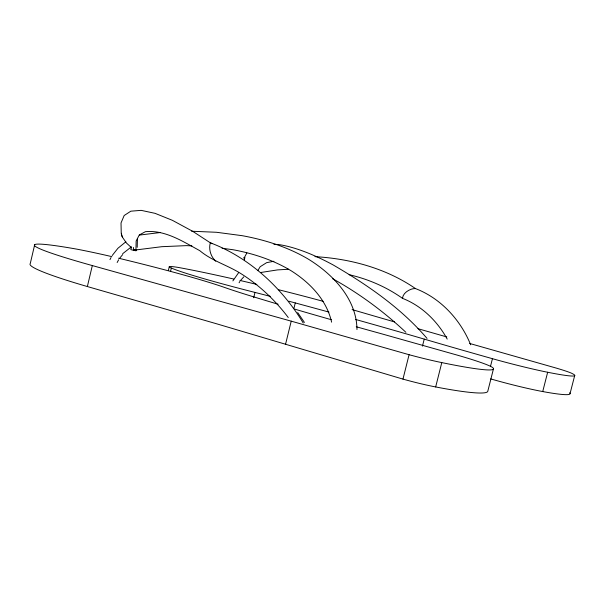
<?xml version="1.0" encoding="UTF-8"?>
<svg xmlns="http://www.w3.org/2000/svg" width="605" height="605" viewBox="0 0 605 605"><rect width="100%" height="100%" fill="white"/><g stroke="black" fill="none" stroke-linecap="round" stroke-linejoin="round"><path stroke-width="0.91" d="M191.868 245.864L186.363 245.63L161.822 246.689L133.372 250.266L133.478 247.475M137.214 247.332L137.448 238.491M447.208 339.08C437.324 321.104 421.761 305.85 402.476 298.333C402.885 293.811 407.12 290.725 411.082 289.281A29.554 15.601 -64.2 0 1 415.499 288.585C440.811 298.303 460.639 319.969 470.667 344.805M131.3 246.938L130.839 249.638L133.372 250.266M34.682 244.715L30.25 263.636A138.87 10.656 13.2 0 0 87.362 286.543L216.681 323.811L402.968 379.108A45.125 4.417 14.5 0 0 435.668 386.943A110.465 10.262 14.3 0 0 487.819 391.102L493.483 368.778M87.362 286.543L92.323 265.572A138.968 8.031 13.3 0 1 77.085 249.192A62.882 3.426 13.2 0 1 111.849 256.633M168.394 270.397L169.271 266.752M170.512 271.532L171.351 268.038A53.595 2.609 13.5 0 1 178.021 267.395A120.327 6.186 13.7 0 1 233.764 279.041M253.684 297.758L254.985 292.427A112.477 5.415 13.7 0 1 174.028 269.149L171.351 268.038M293.939 308.331L295.263 302.931A236.23 15.964 13.4 0 0 288.698 301.177M285.583 344.154L291.224 321.157L92.323 265.572M402.968 379.108L409.078 354.712L291.224 321.157M422.464 346.128L424.226 339.102A1706.697 219.554 9.4 0 0 355.664 319.485M435.668 386.943L441.794 362.599A110.564 7.736 14.2 0 0 493.105 367.976A63.101 4.371 14.3 0 0 457.448 355.18L381.248 333.703A397.561 17.394 14.4 0 1 356.254 326.753M490.436 366.585L492.44 358.689A426.185 17.091 14.6 0 1 424.226 339.102M490.632 378.889A53.558 4.016 14.7 0 0 542.723 391.556L547.661 372.257A91.045 5.029 14.4 0 0 571.241 373.096A35.158 1.891 14.6 0 0 556.532 368.173L472.414 344.245A1266.197 26.65 14.7 0 1 469.707 343.474M570.069 393.53L574.75 375.342M109.974 259.621L111.04 257.526M117.151 262.517L118.678 259.734M232.887 280.894L238.529 272.81M246.84 252.966L244.178 257.866L244.45 260.369M257.783 270.647L260.173 266.737L266.639 262.653L273.936 261.269M239.073 282.785L239.905 281.431M112.19 255.522L117.93 248.262L125.87 241.788M136.768 249.608L135.928 250.773L133.667 249.54M119.699 258.176L122.724 254.554M240.798 280.153L243.807 276.833M122.694 253.677L131.134 247.052M260.815 272.492L277.498 269.906L288.524 269.248M139.543 235.065L160.446 232.509M314.918 256.649C350.318 258.653 386.073 268.317 415.499 288.585M191.634 231.231L216.537 232.282L242.151 235.678A174.452 101.995 -3.7 0 1 308.406 259.182C333.045 274.33 356.663 299.006 356.98 329.551M273.921 244.322L278.338 244.511A133.796 45.844 38 0 1 333.105 264.914C367.447 284.902 401.085 308.058 427.032 338.414M222.073 248.254L233.016 249.729A152.846 89.805 -3.9 0 1 291.557 271.032C310.161 282.853 326.7 300.072 331.601 322.17M245.146 257.896L243.86 257.692L244.405 257.934L244.518 260.392M349.123 274.693C368.18 279.071 386.512 287.004 402.476 298.333M133.773 249.373L135.928 250.773L136.148 241.024L139.263 234.974L145.434 231.677C165.294 229.824 183.028 241.607 199.748 250.644C212.022 260.959 227.556 265.164 240.926 273.634C259.265 285.144 275.222 300.269 288.26 317.519M131.731 247.884L126.453 243.029L122.535 237.341A11.934 11.563 55.1 0 1 121.234 233.212L121.023 222.965L124.169 215.516L130.846 211.183L141.169 210.359L155.084 213.346L172.41 220.333L192.745 231.344L210.313 242.794A41.843 22.158 -64 0 1 211.931 243.656M405.879 332.289C384.387 312.188 360.656 294.484 335.004 280.032A116.863 39.529 38 0 0 332.44 278.648M215.751 261.216C210.812 256.656 208.483 249.321 210.313 242.794C249.426 257.571 281.801 287.67 303.264 323.062M297.69 312.566L304.428 322.442M446.808 336.947A1266.197 26.65 14.7 0 1 417.934 328.674M394.422 321.89A1266.197 26.65 14.7 0 1 352.095 309.594M547.661 372.257A53.595 3.025 14.5 0 1 492.44 358.689M295.263 302.931A1706.697 219.554 9.4 0 1 328.976 312.097M254.985 292.427A236.23 15.964 13.4 0 1 270.322 296.359M239.913 280.448A120.327 6.186 13.7 0 1 256.868 284.426M278.436 289.689A120.327 6.186 13.7 0 1 323.153 301.335M569.608 392.804A90.984 6.678 14.6 0 1 542.723 391.556M122.535 237.341A11.434 11.117 -72.3 0 1 121.461 233.288M441.794 362.599A45.163 3.328 14.3 0 1 409.078 354.712M331.374 319.72A397.561 17.394 14.4 0 1 294.65 309.117M278.149 304.239A397.561 17.394 14.4 0 1 250.455 295.875A178.452 9.173 14 0 1 224.538 287.435A146.871 8.644 13.1 0 0 135.18 262.267L125.159 259.81A62.882 3.426 13.2 0 0 118.542 258.214"/></g></svg>
